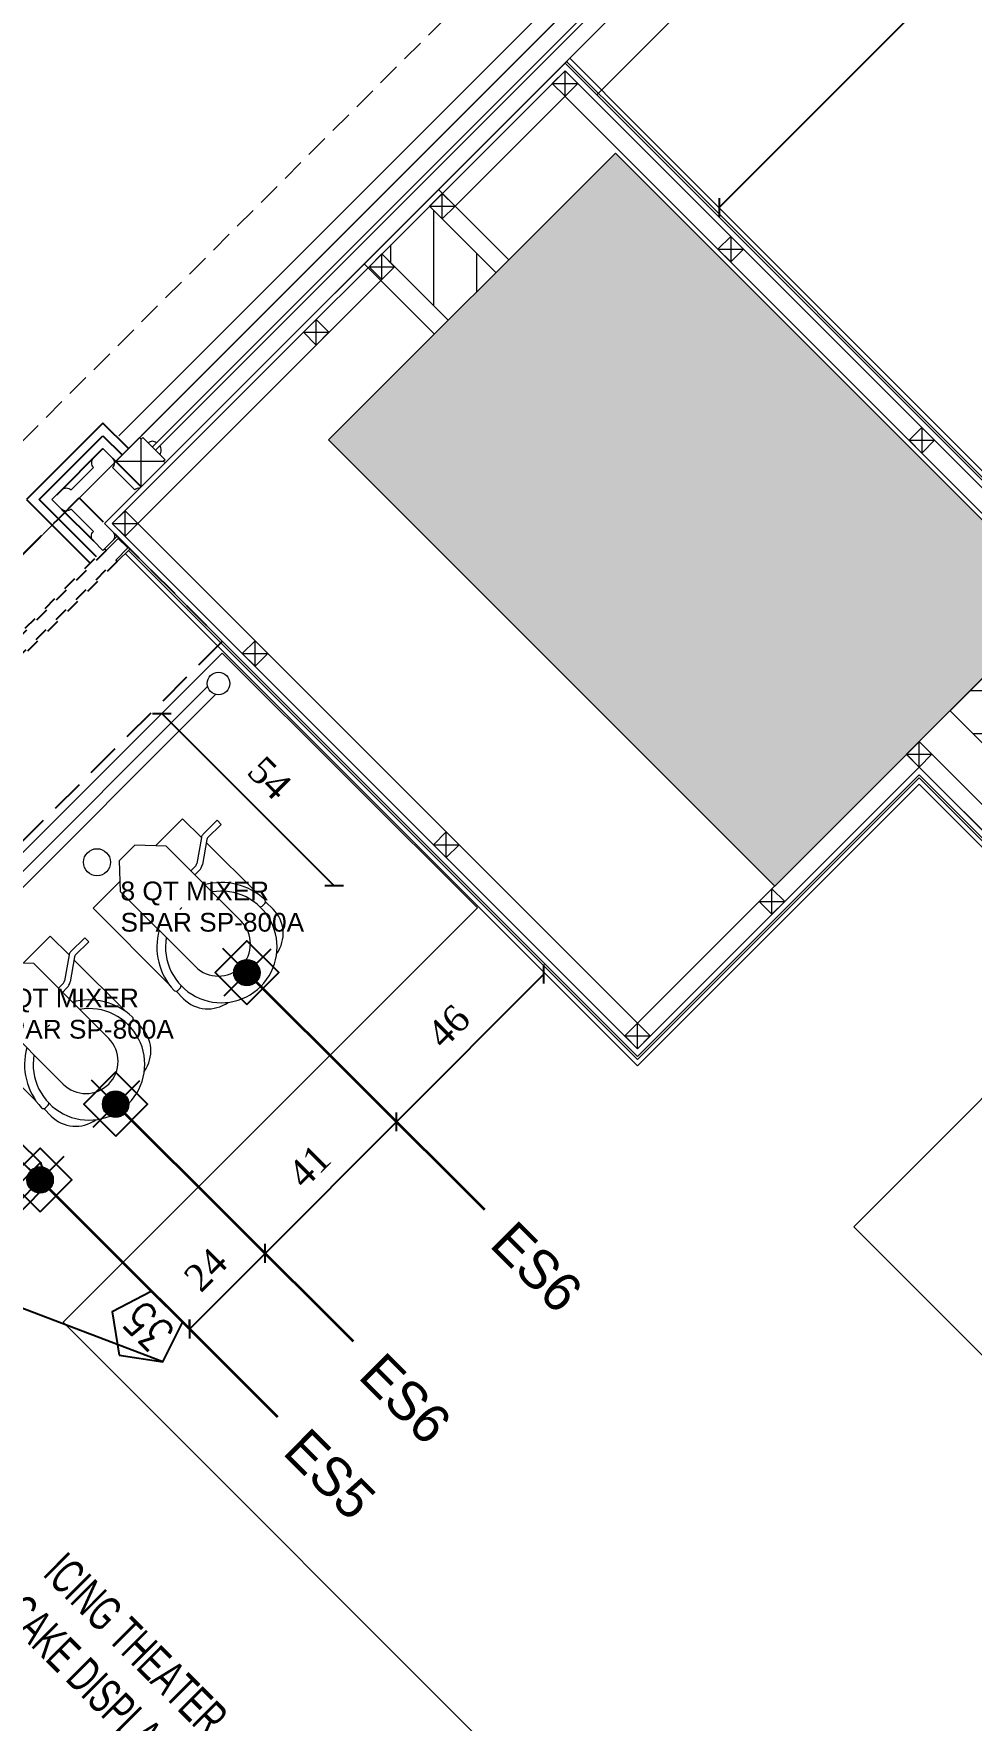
# Model space of a CAD drawing. Header units: millimetres. Extents: x 9129 to 19685, y -6152 to 3305.
# Drawn here: x 10633.9 to 10842, y 1846 to 2220.2 of the extents above; entities that cross this region are included whole.
import ezdxf
from ezdxf.xclip import XClip

# ---------------------------------------------------------------- set-up
doc = ezdxf.new("R2010")
doc.units = ezdxf.units.MM
doc.header["$LTSCALE"] = 5
doc.header["$XCLIPFRAME"] = 0
for name, pattern in [('CENTER2', [1.125, 0.75, -0.125, 0.125, -0.125]), ('Dash', [0.25, 0.125, -0.125]), ('DASHED', [0.75, 0.5, -0.25])]:
    doc.linetypes.add(name, pattern=pattern)
doc.layers.get('Defpoints').update_dxf_attribs({"lineweight": 9})
for name, color, linetype in [('-DWG_ANA', 7, 'Continuous'), ('I-Eqpm-Move-N', 2, 'Continuous'), ('I-Eqpm-Symb-N', 11, 'Continuous'), ('I-Powr-Wall-N', 2, 'Continuous'), ('I-Wall-Full-N', 5, 'Continuous'), ('I-Wall-wainscotting', 1, 'CENTER2'), ('LP-DIMENSION_INT_100', 51, 'Continuous')]:
    doc.layers.add(name, color=color, linetype=linetype)
for name, color, linetype, lineweight in [('141125_RT1$0$LP-AREA_POLYLINE', 7, 'Continuous', 5), ('141125_RT1$0$LP-CONCRETE', 4, 'Continuous', 15), ('141125_RT1$0$LP-CONCRETE_HATCH', 251, 'Continuous', 9), ('141125_RT1$0$LP-WALL', 3, 'Continuous', 15), ('2DSOUTH-DUVAR', 3, 'Continuous', 0), ('2DTARAMA-DUVAR', 250, 'Continuous', 0), ('AIT - Equipment Number', 3, 'Continuous', 5), ('ELK', 1, 'Continuous', 35), ('LP-AREA_POLYLINE', 7, 'Continuous', 5), ('LP-WALL', 3, 'Continuous', 15), ('no3_ahsap gorunus arka ince', 53, 'Continuous', 5), ('no3_ahsap kesit on', 40, 'Continuous', 20), ('no3_ahşap gorunus on kalın', 34, 'Continuous', 20), ('no3_alçıpan kesit', 210, 'Continuous', 20), ('no3_cam gorunus on', 142, 'Continuous', 18), ('no3_cam kesit arka', 141, 'Continuous', 9), ('no3_demir', 193, 'Continuous', 18), ('no3_duvar kaplama', 8, 'Continuous', 9), ('no3_duvar ytong', 101, 'Continuous', 20), ('no3_kutu profil gorunus', 8, 'Continuous', 18), ('no3_kutuprofil kesit', 74, 'Continuous', 18), ('no3_mermer gorunus on', 31, 'Continuous', 15), ('no3_seramik ön', 123, 'Continuous', 18), ('no3_yazı tefriş', 152, 'Continuous', 15), ('no3_ölçü tefriş', 252, 'Continuous', 0), ('Q-SPCQ', 91, 'Continuous', 9)]:
    doc.layers.add(name, color=color, linetype=linetype, lineweight=lineweight)
doc.styles.add('2.5MM', font='simplex.shx', dxfattribs={"width": 0.75, "height": 2.5})
doc.styles.add('ROMANSTW', font='georgia.ttf')
doc.styles.add('Simplex', font='SIMPLEX.shx', dxfattribs={"width": 0.8, "height": 2.5})
doc.styles.get("Standard").update_dxf_attribs({"font": 'arial.ttf'})
doc.styles.add('TAKSİM', font='GOTHIC.TTF', dxfattribs={"height": 20})
doc.dimstyles.new('M2', dxfattribs={"dimtxt": 6, "dimasz": 3, "dimexe": 1, "dimexo": 4, "dimgap": 3, "dimtad": 1, "dimdec": 0, "dimzin": 12, "dimdsep": 46, "dimtxsty": 'ROMANSTW', "dimblk": 'ARCHTICK', "dimcen": 0.09, "dimse1": 1, "dimse2": 1, "dimclrd": 251, "dimclre": 251, "dimclrt": 1, "dimadec": 0, "dimazin": 0, "dimtfac": 1, "dimtdec": 0, "dimtix": 1, "dimtmove": 0, "dimatfit": 3, "dimldrblk": 'ARCHTICK', "dimfxl": 1, "dimtolj": 1, "dimtzin": 0, "dimarcsym": 0})

# ---------------------------------------------------------------- blocks, each defined once
blk = doc.blocks.new('mgdlkgm')
at = {"layer": '141125_RT1$0$LP-CONCRETE_HATCH'}
blk.add_hatch(color=256, dxfattribs=at).paths.add_polyline_path([(61907.68712532083, -7087.473743971443), (62006.68205846228, -7186.468726368226), (61943.04244815517, -7250.108336674703), (61844.04751501371, -7151.113354277912)])
at = {"layer": '141125_RT1$0$LP-CONCRETE', "elevation": 8.928015e-10}
blk.add_lwpolyline([(61907.68712532083, -7087.473743971443), (62006.68205846228, -7186.468726368226), (61943.04244815517, -7250.108336674703), (61844.04751501371, -7151.113354277912), (61907.68712532083, -7087.473743971457)], dxfattribs=at)
blk = doc.blocks.new('A$C25195F0E')
at = {"layer": 'LP-AREA_POLYLINE', "elevation": 4.343754e-10}
blk.add_lwpolyline([(1241.289538408398, 1481.771808560442), (1740.611853405878, 982.4494935729595), (1740.611853410447, -260.5213327812821, 0.06013173421117496), (1740.611853410447, -260.5213327812821), (1740.611853412033, -260.5213327867173), (1740.611853410447, -260.5213327812821), (1740.611853410447, -260.5213327812821), (1740.611853410447, -260.5213327812821), (1740.611853410447, -260.5213327812821), (1740.611853410447, -260.5213327812821), (1740.611853410447, -260.5213327812821), (1740.611853410447, -260.5213327812821, 0.1425159284874142), (363.910648668787, -881.7700540678402), (-329.1675914946045, -187.7195104144735), (-378.6679432249766, -138.2202141176072)], format="xyb", close=True, dxfattribs=at)
blk = doc.blocks.new('plan3')
at = {"layer": '2DTARAMA-DUVAR', "ltscale": 0.01}
h = blk.add_hatch(dxfattribs=at)
h.set_pattern_fill('ANSI37', color=253, scale=3.000000000000046, angle=45.00000000000001)
h.set_pattern_definition([(90, (18009.32649984558, -2954.735798290965), (-9.524999999999999, 1.77635683940025e-15), []), (179.9999999999999, (18009.32649984558, -2954.735798290965), (-1.77635683940025e-15, -9.524999999999999), [])])
h.paths.add_polyline_path([(26423.61878136591, -6491.822482267848), (26437.76091378837, -6505.964614690703), (26490.7939357115, -6452.931592767492), (26255.68093117781, -6217.818588233918), (26170.82810410617, -6302.6714153055), (26184.9702397299, -6316.813550929226), (26252.14539386155, -6249.638419690224), (26458.97411890244, -6456.467144731323)])
h.paths.add_polyline_path([(26381.36691976278, -6534.423420181582), (26174.53816174474, -6327.594662164003), (26160.22152699478, -6341.562263664069), (26367.05028501281, -6548.39102168174)])
at = {"layer": '2DTARAMA-DUVAR'}
h = blk.add_hatch(dxfattribs=at)
h.set_pattern_fill('ANSI31', color=253, scale=3.000000000000046, angle=45.00000000000001)
h.set_pattern_definition([(90, (18009.32649984558, -2954.735798290965), (-9.524999999999999, 1.77635683940025e-15), [])])
h.paths.add_polyline_path([(26059.45922599262, -6244.335496430687), (26044.73113046955, -6229.60740090762), (26034.12452875174, -6240.214002625424), (26048.85262427483, -6254.942098148507)])
at = {"color": 252, "linetype": 'DASHED', "ltscale": 3, "elevation": -4.343754245184073e-10}
blk.add_lwpolyline([(25998.76484065914, -6326.15868364471), (25515.86362171854, -6809.060000728796), (25484.06626582787, -6777.262644838131), (25962.13452883159, -6299.184188371066), (25966.96224429685, -6294.356374765217), (25995.24614754361, -6322.640278011997)], dxfattribs=at)
at = {"color": 252, "linetype": 'Dash', "ltscale": 5, "elevation": -4.343754245184073e-10}
for points in [[(25495.7148196233, -6783.246812974548), (25495.36126623266, -6782.893259583907), (25972.59800484688, -6305.656520969709), (25972.95155823751, -6306.010074360323)], [(25498.19342682344, -6785.71795324202), (25497.83987343279, -6785.364399851409), (25975.07661204701, -6308.127661237195), (25975.43016543765, -6308.481214627822)]]:
    blk.add_lwpolyline(points, close=True, dxfattribs=at)
at = {"layer": '141125_RT1$0$LP-AREA_POLYLINE', "elevation": -4.343754245184073e-10}
blk.add_lwpolyline([(26367.05026050109, -6548.390997169989), (26160.22152699602, -6341.56226366286), (26252.14540069049, -6249.638389968386), (26458.97413397699, -6456.467123254537)], close=True, dxfattribs=at)
at = {"layer": '141125_RT1$0$LP-WALL'}
blk.add_line((26160.22152699481, -6341.562263664091), (26367.05028501277, -6548.39102168168), dxfattribs=at)
blk.add_line((26160.22152699481, -6341.562263664091), (26367.05028501277, -6548.39102168168), dxfattribs=at)
at = {"layer": '141125_RT1$0$LP-WALL', "elevation": 9.74606950698842e-10}
blk.add_lwpolyline([(26160.22150949612, -6341.562281162738), (26367.05026751407, -6548.391039180422)], dxfattribs=at)
at = {"layer": '2DSOUTH-DUVAR'}
for p, q in [((26044.73113046955, -6229.60740090762), (26059.45922599265, -6244.335496430704)), ((26048.85262427478, -6254.942098148504), (26034.12452875173, -6240.214002625451)), ((26160.22152699481, -6341.562263664115), (26367.05026050109, -6548.390997170003))]:
    blk.add_line(p, q, dxfattribs=at)
at = {"layer": 'I-Wall-Full-N', "color": 1, "ltscale": 10}
blk.add_line((25963.0644808502, -6296.822709076609), (25970.13554866209, -6303.893776888468), dxfattribs=at)
at = {"layer": 'I-Wall-wainscotting', "color": 1, "ltscale": 10}
for p, q in [((25962.00382067843, -6293.640728561275), (25972.25686900563, -6283.387680234058)), ((25974.3781893492, -6285.509000577611), (25980.75534271722, -6291.886153945648))]:
    blk.add_line(p, q, dxfattribs=at)
for points in [[(25977.92818452241, -6283.402141501354), (25972.25686900561, -6277.730825984569), (25955.28630625715, -6294.701388733036), (25969.4358536516, -6308.850936127486)], [(25970.74113912047, -6307.327794471605), (25958.1147333819, -6294.701388733034), (25972.25686900561, -6280.559253109315), (25976.51397096002, -6284.816355063727)], [(25970.82759130355, -6307.414246654695), (25970.69251387616, -6307.279169227306)]]:
    blk.add_lwpolyline(points, dxfattribs=at)
at = {"layer": 'LP-AREA_POLYLINE', "elevation": -4.343754245184073e-10}
for points in [[(26367.05026050109, -6548.390997169989), (26160.22152699602, -6341.56226366286), (26252.14540069049, -6249.638389968386), (26458.97413397699, -6456.467123254537)], [(26367.05026050109, -6548.390997169989), (26160.22152699602, -6341.562263662845), (26252.1454006905, -6249.638389968379), (26458.97413397699, -6456.467123254537)]]:
    blk.add_lwpolyline(points, close=True, dxfattribs=at)
at = {"layer": 'LP-WALL'}
blk.add_line((26160.22152699481, -6341.562263664091), (26367.05028501277, -6548.39102168168), dxfattribs=at)
blk.add_line((26160.22152699481, -6341.562263664091), (26367.05028501277, -6548.39102168168), dxfattribs=at)
at = {"layer": 'no3_ahsap gorunus arka ince', "linetype": 'DASHED', "ltscale": 2, "elevation": -1.410993544226358e-09}
blk.add_lwpolyline([(25142.91818575, -7093.211119435886), (26762.99358545369, -5473.134477376674), (27270.15585008269, -5980.296742005645)], dxfattribs=at)
at = {"layer": 'no3_ahsap kesit on'}
blk.add_line((25986.04648347617, -6286.570688689962), (25980.74940014647, -6291.880211374904), dxfattribs=at)
for points in [[(25980.39711783423, -6280.921323048027), (25975.09381482691, -6286.224626055338), (25980.74940014647, -6291.880211374886), (25980.75059178248, -6281.274796996273)], [(25980.39711783423, -6280.921323048027), (25975.09381482691, -6286.224626055338), (25985.69922920554, -6286.223434419333)], [(25981.10422461543, -6280.921323048007), (25980.75067122482, -6281.274876438611), (25980.39711783423, -6280.921323048027)], [(25986.04648347619, -6285.863581908754), (25981.10422461543, -6280.921323048007)], [(25986.04648347619, -6285.863581908754), (25985.69293008558, -6286.217135299368), (25986.04648347617, -6286.570688689962)]]:
    blk.add_lwpolyline(points, dxfattribs=at)
for points in [[(25980.49685630755, -6292.144640355296, 0.2177555456647447), (25979.32793681749, -6292.580068389485), (25974.37818934919, -6287.630320921186, 0.4142135623730596), (25974.3781893492, -6285.509000577611), (25972.25686900563, -6283.387680234058), (25970.13554866206, -6285.509000577611, 0.4142135623730951), (25970.13554866206, -6287.630320921169), (25967.66067492792, -6290.105194655333)], [(25980.49683620177, -6292.144638900554, 0.2177520266332154), (25979.32793681749, -6292.580068389485), (25974.37818934919, -6287.630320921186, 0.4142135623730595), (25974.3781893492, -6285.509000577611), (25972.25686900564, -6283.387680234053), (25970.13554866206, -6285.509000577609, 0.4142135623730951), (25970.13554866206, -6287.630320921169), (25967.66067492792, -6290.105194655333)], [(25972.25692650295, -6306.015039734717), (25972.25686900562, -6306.015097232023), (25970.13554866206, -6303.893776888461, -0.4142135623730951), (25970.13554866207, -6301.772456544913), (25965.18580119376, -6296.822709076596, -0.4142135623730595), (25963.0644808502, -6296.822709076609), (25960.94316050664, -6294.701388733038), (25963.0644808502, -6292.580068389481, -0.4142135623730951), (25965.18580119376, -6292.580068389483), (25967.66067492792, -6290.105194655333)], [(25972.25691209648, -6306.015054141186), (25972.25686900562, -6306.015097232023), (25970.13554866206, -6303.893776888461, -0.4142135623730951), (25970.13554866206, -6301.772456544915), (25965.18580119377, -6296.822709076612, -0.4142135623730595), (25963.0644808502, -6296.82270907659), (25960.94316050664, -6294.701388733038), (25963.06448085021, -6292.580068389485, -0.4142135623730951), (25965.18580119376, -6292.580068389483), (25967.66067492792, -6290.105194655333)], [(25974.37818934919, -6301.772456544904, -0.4142135623731307), (25974.37818934919, -6303.893776888464), (25972.25686900564, -6306.015097232021), (25970.13554866206, -6303.893776888461, -0.4142135623730951), (25970.13554866207, -6301.772456544913), (25965.18580119377, -6296.82270907661, -0.4142135623730595), (25963.06448085021, -6296.822709076596), (25960.94316050664, -6294.701388733038), (25963.06448085021, -6292.580068389485, -0.4142135623730951), (25965.18580119376, -6292.580068389483), (25967.66067492792, -6290.105194655333)]]:
    blk.add_lwpolyline(points, format="xyb", dxfattribs=at)
for centre, radius, start, end in [((25983.225544959, -6283.04264339158), 1.270000000002255, 44.99999999970986, 134.999999999884), ((25983.93265174018, -6283.749750172758), 1.270000000005893, 314.9999999997679, 45.00000000046422)]:
    blk.add_arc(centre, radius, start, end, dxfattribs=at)
at = {"layer": 'no3_ahşap gorunus on kalın'}
blk.add_line((25986.39381718869, -6286.210915621221, 9.819412172262785e-09), (26187.64383723688, -6084.948447404218), dxfattribs=at)
for points, elevation in [([(25975.80075819228, -6280.567701823378), (26752.07631357047, -5504.360773990118)], -4.343754245184073e-10), ([(26051.60110385641, -6209.704897669997), (26111.13160308081, -6150.149517867141)], 4.343754245184073e-10), ([(25980.75067122484, -6280.567769657406), (26040.28117044925, -6221.012389854559)], 4.343754245184073e-10)]:
    blk.add_lwpolyline(points, dxfattribs=dict(at, elevation=elevation))
at = {"layer": 'no3_alçıpan kesit'}
for p, q in [((26074.78316131425, -6199.555370062915), (25974.32065101886, -6300.017880358304)), ((26074.78316089324, -6197.858314209152), (26090.3593707669, -6213.434508624201)), ((26089.51084242941, -6214.283036561566), (26074.78316131425, -6199.555370062915)), ((26170.82809038507, -6295.600322865988), (26089.51084242941, -6214.283036561566)), ((26090.3593707669, -6213.434508624201), (26170.8280907862, -6293.903266592115)), ((25974.32065101886, -6300.017880358304), (26090.87331173162, -6416.568171769777)), ((26090.87331173162, -6416.568171769777), (26153.37365444158, -6354.066579220986)), ((26153.37365444158, -6354.066579220986), (26354.54573899457, -6555.238663776065))]:
    blk.add_line(p, q, dxfattribs=at)
blk.add_lwpolyline([(26074.78316229019, -6197.858312812134), (25972.62358611937, -6300.017888982946), (26090.87332884026, -6418.265227903994), (26153.37366292566, -6355.763643979937), (26352.8486827197, -6555.238663776043), (26288.98564692088, -6619.101699574199), (26391.79904673582, -6721.915099391865), (26505.7846598592, -6607.929486271547), (26767.74952682358, -6869.894353235941)], dxfattribs=at)
at = {"layer": 'no3_cam kesit arka'}
for p, q in [((26184.46312912447, -6081.767739291807, 4.568791123205074e-09), (25983.21310560327, -6283.030204035844)), ((26185.17023775915, -6082.474847926489, 4.568791123205074e-09), (25983.9202374481, -6283.737335880665))]:
    blk.add_line(p, q, dxfattribs=at)
at = {"layer": 'no3_duvar kaplama'}
blk.add_lwpolyline([(26081.85423010205, -6204.929380624009), (26606.95173208642, -5679.831878640947)], dxfattribs=at)
at = {"layer": 'no3_kutu profil gorunus'}
blk.add_lwpolyline([(26483.93499993317, -6436.173162052623), (26259.92357312986, -6212.161735249272), (26170.828089048, -6301.257177112286), (26086.68241463771, -6217.111463019355), (26074.7699649618, -6205.199028803008)], dxfattribs=at)
at = {"layer": 'no3_kutuprofil kesit'}
for points in [[(26071.95473219698, -6202.383795195128), (26074.78315932172, -6205.212222319875), (26077.61158644646, -6202.383795195134), (26074.78315932173, -6199.555368070391), (26071.95473219698, -6202.383795195128), (26077.61158644646, -6202.383795195134), (26074.78315932172, -6205.212222319875), (26074.78315932173, -6199.555368070391)], [(26111.54238313624, -6236.314649509306), (26108.71395601148, -6239.143076634049), (26111.54238313624, -6241.971503758798), (26114.37081026099, -6239.143076634042), (26111.54238313624, -6236.314649509306), (26111.54238313624, -6241.971503758798), (26108.71395601148, -6239.143076634049), (26114.37081026099, -6239.143076634042)], [(26016.74705789006, -6257.591473487113), (26019.5754850148, -6260.419900611854), (26022.40391213953, -6257.591473487109), (26019.5754850148, -6254.763046362374), (26016.74705789006, -6257.591473487113), (26022.40391213953, -6257.591473487109), (26019.5754850148, -6260.419900611854), (26019.5754850148, -6254.763046362374)], [(26153.9687900074, -6278.741056380512), (26151.14036288267, -6281.569483505275), (26153.96879000741, -6284.397910630005), (26156.79721713215, -6281.569483505264), (26153.9687900074, -6278.741056380512), (26153.96879000741, -6284.397910630005), (26151.14036288267, -6281.569483505275), (26156.79721713215, -6281.569483505264)], [(25974.32065101886, -6300.017880358304), (25977.14907814362, -6302.846307483052), (25979.97750526836, -6300.017880358302), (25977.14907814362, -6297.189453233559), (25974.32065101886, -6300.017880358304), (25979.97750526836, -6300.017880358302), (25977.14907814362, -6302.846307483052), (25977.14907814362, -6297.189453233559)], [(26003.17713242632, -6328.871985643538), (26006.00555955108, -6331.700412768279), (26008.83398667584, -6328.871985643551), (26006.00555955108, -6326.043558518801), (26003.17713242632, -6328.871985643538), (26008.83398667584, -6328.871985643551), (26006.00555955108, -6331.700412768279), (26006.00555955108, -6326.043558518801)], [(26150.55340311612, -6351.230391247402), (26153.38183024088, -6354.058818372143), (26156.21025736562, -6351.230391247378), (26153.38183024087, -6348.401964122655), (26150.55340311612, -6351.230391247402), (26156.21025736562, -6351.230391247378), (26153.38183024088, -6354.058818372143), (26153.38183024087, -6348.401964122655)], [(26045.60353929752, -6371.298392514729), (26048.43196642227, -6374.126819639476), (26051.26039354703, -6371.298392514738), (26048.43196642227, -6368.469965389995), (26045.60353929752, -6371.298392514729), (26051.26039354703, -6371.298392514738), (26048.43196642227, -6374.126819639476), (26048.43196642227, -6368.469965389995)], [(26117.87347431061, -6383.895793795307), (26120.70190143535, -6386.724220920052), (26123.5303285601, -6383.895793795315), (26120.70190143536, -6381.067366670562), (26117.87347431061, -6383.895793795307), (26123.5303285601, -6383.895793795315), (26120.70190143535, -6386.724220920052), (26120.70190143536, -6381.067366670562)], [(26088.02994616873, -6413.724799385926), (26090.85837329347, -6416.553226510667), (26093.68680041822, -6413.724799385936), (26090.85837329347, -6410.896372261181), (26088.02994616873, -6413.724799385926), (26093.68680041822, -6413.724799385936), (26090.85837329347, -6416.553226510667), (26090.85837329347, -6410.896372261181)]]:
    blk.add_lwpolyline(points, dxfattribs=at)
at = {"layer": 'no3_kutuprofil kesit', "elevation": -4.343754245184073e-10}
for points in [[(26044.73113046955, -6229.60740090762), (26047.5595575943, -6232.435828032365), (26050.38798471905, -6229.607400907627), (26047.5595575943, -6226.778973782873), (26044.73113046955, -6229.60740090762), (26050.38798471905, -6229.607400907627), (26047.5595575943, -6232.435828032365), (26047.5595575943, -6226.778973782873)], [(26031.29610162697, -6243.042429750196), (26034.12452875171, -6245.870856874935), (26036.95295587647, -6243.042429750201), (26034.12452875173, -6240.214002625451), (26031.29610162697, -6243.042429750196), (26036.95295587647, -6243.042429750201), (26034.12452875171, -6245.870856874935), (26034.12452875173, -6240.214002625451)]]:
    blk.add_lwpolyline(points, dxfattribs=at)
blk.add_lwpolyline([(25975.43016543762, -6308.481214627835), (25978.25862479855, -6305.652755266889), (25975.4301976738, -6302.824328142169), (25972.59800484657, -6305.656520969389), (25972.95155823782, -6306.010074360644), (25975.64232970883, -6303.319302889644), (25977.76365005167, -6305.4406232325), (25975.076612047, -6308.12766123718)], close=True, dxfattribs=at)
at = {"layer": 'no3_seramik ön'}
blk.add_line((26074.78316089324, -6197.858314209152), (26075.84382053868, -6196.797653511043), dxfattribs=at)
for points in [[(26486.76342705793, -6430.940571871841), (26259.92357408483, -6204.100718898686), (26170.82809095334, -6293.196159811332), (26090.71292424086, -6213.080955316973), (26075.13671410836, -6197.504760643116)], [(26486.76342705797, -6429.526358309478), (26259.92357425235, -6202.686505503838), (26170.8280912876, -6291.781946249741), (26091.42003118877, -6212.373848702535), (26075.84382053868, -6196.797653511043)], [(26766.68886665181, -6870.955013407707), (26505.78465985918, -6610.05080661508), (26391.79904673581, -6724.036419735428), (26286.86432657736, -6619.101699574185), (26350.72736237614, -6555.238663776043), (26153.37367353077, -6357.884974928616), (26090.87335022607, -6420.386548071765), (25977.19792851663, -6306.713451548829)], [(26767.39597343301, -6870.247906626522), (26505.78465985919, -6608.636593052715), (26391.79904673583, -6722.622206173044), (26288.27854013971, -6619.101699574196), (26352.14157593852, -6555.238663776041), (26153.37366646071, -6356.470754296162), (26090.87333596887, -6418.972334626604), (25977.90503529786, -6306.006344767593)]]:
    blk.add_lwpolyline(points, dxfattribs=at)
at = {"layer": 'no3_ölçü tefriş'}
for p, q in [((26074.78315932172, -6205.212222319875), (26050.37812264341, -6229.607400907607)), ((26034.12452875171, -6245.870856874935), (25979.97750526836, -6300.017880358302)), ((25979.97750526836, -6300.017880358302), (26090.85718523234, -6410.897560322288)), ((26090.85718523234, -6410.897560322288), (26121.31611445195, -6380.43864625766))]:
    blk.add_line(p, q, dxfattribs=at)
for points in [[(26046.70409356586, -6225.933371830075), (26062.2304274397, -6241.459705703901)], [(26156.21025736562, -6351.230391247378), (26357.38087959539, -6552.401013477414)]]:
    blk.add_lwpolyline(points, dxfattribs=at)
at = {"layer": 'no3_ölçü tefriş', "elevation": 8.928014993969668e-10}
blk.add_lwpolyline([(26045.79524410989, -6257.998631010567), (26030.2163104368, -6242.419697337444)], dxfattribs=at)
at = {"layer": 'LP-DIMENSION_INT_100', "color": 0}
ref = blk.add_blockref('mgdlkgm', (-35821.7118187324, 869.6551754389948), dxfattribs=at)
XClip(ref).set_block_clipping_path([(60824.49777430005, -8839.78258364362), (63440.484637752874, -6283.545922487381)])
at = {"layer": 'no3_ahşap gorunus on kalın'}
ref = blk.add_blockref('A$C25195F0E', (25527.36093330185, -6974.422857364958), dxfattribs=at)
XClip(ref).set_block_clipping_path([(-524.5749777341698, -995.7045508396586), (2091.411885718655, 1560.5321103165807)])
blk = doc.blocks.new('QF_Globe_SP8$2016 - SP08-2938521-ELECTRICAL CONNECTION PLAN')
at = {"layer": 'Q-SPCQ'}
for p, q in [((-2.812500000000003, -1.999999999999876), (-0.9375000000000175, 2.331468351712828e-15)), ((0.9422527264478162, 2.554452316176334e-15), (-0.937500000000017, 2.554452316176334e-15)), ((2.815945576914443, -1.998605707164287), (0.9422527264478165, 1.998401444325281e-15)), ((-5.53124999999998, -1.31250000000003), (-2.167968750000123, -1.312500000000041)), ((-5.53124999999998, -1.31250000000003), (-5.531249999999995, -10.60230823925275)), ((5.531250000000021, -1.312500000000029), (2.172721476447906, -1.312500000000018)), ((5.531250000000017, -3.634026982274111), (5.531250000000021, -1.312500000000029)), ((-2.812500000000019, -11.24999999999988), (-2.812500000000004, -1.999999999999877)), ((2.815945576914443, -1.998605707164287), (2.815945576914428, -11.24999999999994)), ((5.528597299573159, -3.635871678559908), (3.644652936932042, -4.955023722848902)), ((5.750816105880665, -4.090659689632155), (3.931441155107566, -5.364599744993399)), ((5.531250000000006, -10.60230823925281), (5.531250000000017, -4.244401532105137)), ((7.562500000000006, -3.545447700704409), (5.815385517748683, -3.545447700704404)), ((7.562500000000004, -4.045447700704409), (5.894210214968428, -4.045447700704404)), ((7.562500000000006, -3.545447700704409), (7.562500000000004, -4.045447700704409)), ((2.815945576914439, -5.045447700704405), (3.357864718756521, -5.045447700704406)), ((2.815945576914438, -5.545447700704405), (3.357864718756523, -5.545447700704407)), ((-5.531249999999996, -11.5653529739338), (-5.531249999999998, -12.5)), ((-5.369182898728632, -11.62499999999986), (-5.056323392545221, -11.62499999999986)), ((5.369182898728631, -11.62499999999991), (5.056323392545219, -11.62499999999991)), ((5.531250000000004, -12.50000000000002), (5.531250000000004, -11.56535297393385))]:
    blk.add_line(p, q, dxfattribs=at)
for centre, radius, start, end in [((5.815385517748681, -4.045447700704404), 0.4999999999999987, 89.9999999999998, 125), ((5.894210214968427, -4.295447700704404), 0.2499999999999996, 89.9999999999997, 124.9999999999999), ((3.357864718756519, -4.545447700704406), 0.4999999999999997, 269.9999999999998, 304.9999999999997), ((3.357864718756519, -4.545447700704406), 0.9999999999999984, 269.9999999999999, 304.9999999999997), ((0, -11.62499999999987), 5.625000000000004, 120.0000000000001, 177.3341182351511), ((0, -11.62499999999983), 4.874999999999807, 89.99999999999994, 92.85961657240927), ((0, -11.62499999999987), 5.624999999999998, 2.665881764848377, 59.95946593481552), ((0, -11.62499999999983), 4.874999999999814, 125.2344179845829, 269.9999999999996), ((0, -11.62499999999983), 4.874999999999811, 270.0000000000002, 54.71598816001227), ((-5.369182898728631, -11.37499999999986), 0.2499999999999991, 177.3341182351511, 269.9999999999994), ((-5.056323392545219, -11.37499999999986), 0.25, 269.9999999999992, 316.7044204845097), ((0, -11.24999999999989), 2.812500000000021, 179.9999999999999, 359.9999999999985), ((5.056323392545221, -11.37499999999991), 0.2499999999999995, 223.2955795154896, 269.9999999999992), ((5.369182898728632, -11.37499999999991), 0.2499999999999996, 269.9999999999993, 2.665881764848242), ((-2.531249999999995, -12.5), 3, 179.9999999999999, 260.8723908510049), ((2.531250000000004, -12.50000000000002), 2.999999999999997, 279.1276091489937, 359.9999999999996)]:
    blk.add_arc(centre, radius, start, end, dxfattribs=at)
blk = doc.blocks.new('power-220v-single')
at = {"layer": 'I-Powr-Wall-N'}
for p, q in [((-19.04999999999745, 32.99556788418704), (-19.04999999999927, -99.61870878467016)), ((0, 38.09999999999854), (-1.819e-12, -99.61870878467016)), ((19.05000000000291, 32.99556788418704), (19.04999999999927, -99.61870878467016))]:
    blk.add_line(p, q, dxfattribs=at)
blk.add_circle((0, 0), 38.1, dxfattribs=at)
blk = doc.blocks.new('#35 - INDUCTION BURNER SINGLE - PLAN VIEW')
at = {"layer": 'I-Eqpm-Move-N', "color": 1}
for p, q in [((-14356.54132628473, -504.0471033235372), (-14356.54132628473, -906.79244862101)), ((-14356.54132628473, -504.0471033235372), (-14005.54132628473, -504.0471033235372)), ((-14005.54132628473, -504.0471033235372), (-14005.54132628473, -906.7924486210104)), ((-14356.54132628473, -906.7924486210104), (-14005.54132628473, -906.7924486210104)), ((-14356.54132628473, -906.7924486210104), (-14331.8433696437, -952.0471033235373)), ((-14005.54132628473, -906.7924486210104), (-14030.23928292576, -952.0471033235373)), ((-14331.8433696437, -952.0471033235373), (-14030.23928292576, -952.0471033235373))]:
    blk.add_line(p, q, dxfattribs=at)
at = {"layer": 'I-Eqpm-Move-N', "color": 254}
for p, q in [((-14240.58956790709, -940.6637529694062), (-14240.58956790709, -920.5474601548856)), ((-14240.58956790709, -920.5474601548856), (-14235.58956790709, -920.5474601548856)), ((-14235.58956790709, -940.6637529694062), (-14235.58956790709, -920.5474601548856)), ((-14240.58956790709, -940.6637529694062), (-14235.58956790709, -940.6637529694062))]:
    blk.add_line(p, q, dxfattribs=at)
blk.add_lwpolyline([(-14192.15732058644, -925.1399425791687), (-14143.20659941505, -925.1399425791687), (-14143.20659941505, -939.4071042646327), (-14192.15732058644, -939.4071042646327)], close=True, dxfattribs=at)
at = {"layer": 'I-Eqpm-Move-N', "color": 1}
blk.add_circle((-14177.65181489539, -710.7238355610747), 142.8026702103088, dxfattribs=at)
at = {"layer": 'I-Eqpm-Move-N', "color": 254}
blk.add_circle((-14238.08956790709, -930.605606562146), 14.15838107632589, dxfattribs=at)
at = {"xscale": 1.361548556430449, "yscale": 1.361548556430449, "zscale": 1.361548556430449}
blk.add_blockref('power-220v-single', (-14178.8365694003, -560.1799833298746), dxfattribs=at)
blk = doc.blocks.new('*U75')
at = {"layer": 'I-Eqpm-Symb-N'}
blk.add_lwpolyline([(449.6996825268732, -301.9471919059562), (246.7709618853319, 156.416942976691)], dxfattribs=at)
blk.add_lwpolyline([(392.4047808394089, -223.0875250880485), (449.6996825268732, -301.9471919059562), (542.4047808394099, -271.8254795231659), (542.4047808394079, -174.349570653143), (449.6996825269135, -144.2278582703349)], close=True, dxfattribs=at)
at = {"layer": 'I-Eqpm-Move-N'}
blk.add_blockref('#35 - INDUCTION BURNER SINGLE - PLAN VIEW', (14578.61433152904, 1108.464046300192), dxfattribs=at)
at = {"layer": 'I-Eqpm-Symb-N', "insert": (444.1256324935739, -224.4439637832968), "char_height": 75, "width": 0.6752316079606725, "attachment_point": 2, "rotation": 90.0000000000093, "style": 'Simplex'}
blk.add_mtext('35', dxfattribs=at)
blk = doc.blocks.new('icing theater')
at = {"layer": 'no3_cam gorunus on', "ltscale": 10}
for p, q in [((17904.95742560648, -9495.215662981325, -0.06957480539974988), (17904.86636003015, -9388.643125590243, -0.06957480539974988)), ((17907.45400900473, -9495.253380794755, -0.06957480539974988), (17907.35528470505, -9388.591160275108, -0.06957480539974988)), ((17905.04849425797, -9606.173502995236, -0.06957480539974988), (17904.9611042248, -9499.58687642443, -0.06957480539974988)), ((17907.55289991759, -9606.201229599734, -0.06957480539974988), (17907.45786823273, -9499.544808298015, -0.06957480539974988)), ((17709.21947060916, -9607.291547584417, -0.06957480539974988), (17805.32295562354, -9607.223103702447, -0.06957480539974988)), ((17809.69373159233, -9607.219425452568, -0.06957480539974988), (17904.08356176485, -9607.15099306182, -0.06957480539974988)), ((17709.19174400485, -9609.795953244226, -0.06957480539974988), (17805.36471513949, -9609.72011112695, -0.06957480539974988)), ((17809.65632278094, -9609.716251736623, -0.06957480539974988), (17904.13491480792, -9609.640404564834, -0.06957480539974988))]:
    blk.add_line(p, q, dxfattribs=at)
at = {"layer": 'no3_demir', "ltscale": 10}
for centre in [(17906.06650027103, -9386.449512206615, -0.06957480539974988), (17906.17299800427, -9497.400248279202, -0.06957480539974988), (17707.04198735846, -9608.519796693232, -0.06957480539974988), (17807.50936536307, -9608.435391469404, -0.06957480539974988), (17906.27674336698, -9608.350986245543, -0.06957480539974988)]:
    blk.add_circle(centre, 2.500005835731804, dxfattribs=at)
at = {"layer": 'no3_mermer gorunus on', "elevation": -0.06957480539974988}
blk.add_lwpolyline([(17911.65459432829, -9382.08425817642), (17831.65459432829, -9382.158857419827), (17831.57777843045, -9532.706194855175), (17701.59934601466, -9532.706194855175), (17701.67415078762, -9612.706194855175), (17911.65273407653, -9612.706194855175)], close=True, dxfattribs=at)
at = {"layer": 'no3_mermer gorunus on'}
blk.add_circle((17754.14933217712, -9599.561628135936, -0.06957480539974988), 2.999998945799669, dxfattribs=at)
at = {"layer": 'I-Eqpm-Move-N', "color": 6, "xscale": 0.1000002334292723, "yscale": 0.1000002334292723, "zscale": 0.1000002334292723, "rotation": 180.3253334171512}
blk.add_blockref('*U75', (17867.34307641107, -9540.824806701807, -0.06957480629255137), dxfattribs=at)
at = {"layer": 'Q-SPCQ', "linetype": 'Dash', "xscale": 2.539999999999987, "yscale": 2.539999999999987, "zscale": 2.539999999999987, "rotation": 179.9999999999989}
for p in [(17747.92934606558, -9596.29141887651, -0.06957480629255137), (17787.11197166354, -9598.633010047699, -0.06957480629255137)]:
    blk.add_blockref('QF_Globe_SP8$2016 - SP08-2938521-ELECTRICAL CONNECTION PLAN', p, dxfattribs=at)
at = {"layer": 'AIT - Equipment Number', "linetype": 'ByBlock', "ltscale": 1000, "insert": (17866.88862162998, -9496.453447875305), "char_height": 7.759412391014179, "attachment_point": 1, "rotation": 90.05357485496961, "style": '2.5MM'}
blk.add_mtext_dynamic_manual_height_columns('{\\fArial Narrow|b0|i0|c0|p34;ICING THEATER  & \\PCAKE DISPLAY}', width=988.5135725634173, gutter_width=12.5, heights=[0], dxfattribs=at)
at = {"layer": 'no3_yazı tefriş', "attachment_point": 1}
for s, insert, char_height, width, rotation in [('8 QT MIXER\\PSPAR SP-800A', (17753.48285325121, -9592.822802062972, -0.06957480629255137), 4.163727908751209, 46.53311243057949, 135.0000000000016), ('8 QT MIXER\\PSPAR SP-800A', (17790.70759031603, -9596.47289241256, -0.06957480718535287), 4.163727908751209, 68.65443277413841, 135.0000000000016), ('induction\\Pburner', (17845.67958270893, -9583.649600050026, -0.06957480629255137), 6.889064357801523, 105.5845986479304, 180)]:
    blk.add_mtext(s, dxfattribs=dict(at, insert=insert, char_height=char_height, width=width, rotation=rotation))
blk = doc.blocks.new('PLAN TEZGAHLAR')
at = {"rotation": 270}
blk.add_blockref('icing theater', (27426.39506374367, 8633.571246024261, 0.06957480539974988), dxfattribs=at)
blk = doc.blocks.new('A$C611F6802')
at = {"layer": '-DWG_ANA'}
h = blk.add_hatch(dxfattribs=at)
h.set_pattern_fill('ANSI31', color=1, style=0)
h.set_pattern_definition([(45, (-55670.14020227872, -22065.11067284289), (-0.08838834764831843, 0.08838834764831845), [])])
h.paths.add_polyline_path([(4.423971784401617, 7.700424825947266, 1), (10.13888412773802, 7.700424825947266, 1)])
at = {"layer": '-DWG_ANA', "color": 1}
for p, q in [((7.28142795606982, 7.700424825947266), (7.28142795606982, 15.25836134111159)), ((7.28142795606982, 15.25836134111159), (7.28142795606982, 0)), ((7.28142795606982, 7.629180670555797), (0, 7.629180670555797)), ((7.28142795606982, 7.629180670555797), (14.67722620816494, 7.629180670555797)), ((14.67722620816494, 7.629180670555797), (7.28142795606982, 7.629180670555797))]:
    blk.add_line(p, q, dxfattribs=at)
blk.add_lwpolyline([(2.28142795606982, 2.700424825947266), (12.28142795606982, 2.700424825947266), (12.28142795606982, 12.70042482594727), (2.28142795606982, 12.70042482594727)], close=True, dxfattribs=at)
blk.add_circle((7.28142795606982, 7.700424825947266), 2.857456171668203, dxfattribs=at)
blk = doc.blocks.new('_ArchTick')
at = {"color": 0, "linetype": 'ByBlock', "const_width": 0.15}
blk.add_lwpolyline([(-0.5, -0.5), (0.5, 0.5)], dxfattribs=at)
blk = doc.blocks.new('*D259')
at = {"color": 251, "lineweight": -2, "ltscale": 5, "transparency": 16777216}
blk.add_line((10747.110571237, 2011.562331692961), (10714.39413152587, 1978.784651188123), dxfattribs=at)
at = {"layer": 'Defpoints', "color": 0, "ltscale": 5, "transparency": 16777216}
for p in [(10732.38928140385, 2026.256116728337), (10699.67284169273, 1993.47843622349), (10714.39413152587, 1978.784651188123)]:
    blk.add_point(p, dxfattribs=at)
at = {"color": 251, "lineweight": -2, "ltscale": 5, "transparency": 16777216, "xscale": 3, "yscale": 3, "zscale": 3}
for p, rotation in [((10747.110571237, 2011.562331692961), 45.0535748549563), ((10714.39413152587, 1978.784651188123), 225.0535748549563)]:
    blk.add_blockref('_ArchTick', p, dxfattribs=dict(at, rotation=rotation))
at = {"color": 1, "ltscale": 5, "true_color": 0xff0000, "transparency": 16777216, "insert": (10725.94651553578, 1999.970348212719), "char_height": 6, "attachment_point": 5, "rotation": 45.05357485495629, "style": 'ROMANSTW'}
blk.add_mtext('\\A1;46', dxfattribs=at)
blk = doc.blocks.new('*D260')
at = {"color": 251, "lineweight": -2, "ltscale": 5, "transparency": 16777216}
blk.add_line((10714.39413152587, 1978.784651188125), (10685.25903833076, 1949.595021000362), dxfattribs=at)
at = {"layer": 'Defpoints', "color": 0, "ltscale": 5, "transparency": 16777216}
for p in [(10699.67284169273, 1993.47843622349), (10670.47980547496, 1964.34664079945), (10685.25903833076, 1949.595021000362)]:
    blk.add_point(p, dxfattribs=at)
at = {"color": 251, "lineweight": -2, "ltscale": 5, "transparency": 16777216, "xscale": 3, "yscale": 3, "zscale": 3}
for p, rotation in [((10714.39413152587, 1978.784651188125), 45.0535748549563), ((10685.25903833076, 1949.595021000362), 225.0535748549563)]:
    blk.add_blockref('_ArchTick', p, dxfattribs=dict(at, rotation=rotation))
at = {"color": 1, "ltscale": 5, "true_color": 0xff0000, "transparency": 16777216, "insert": (10695.04140665154, 1968.966073893499), "char_height": 6, "attachment_point": 5, "rotation": 45.05357485495629, "style": 'ROMANSTW'}
blk.add_mtext('\\A1;41', dxfattribs=at)
blk = doc.blocks.new('*D261')
at = {"color": 251, "lineweight": -2, "ltscale": 5, "transparency": 16777216}
blk.add_line((10685.25903833078, 1949.595021000341), (10668.49635257251, 1932.800957739213), dxfattribs=at)
at = {"layer": 'Defpoints', "color": 0, "ltscale": 5, "transparency": 16777216}
for p in [(10670.47980547496, 1964.34664079945), (10653.7171197167, 1947.552577538318), (10668.49635257251, 1932.800957739213)]:
    blk.add_point(p, dxfattribs=at)
at = {"color": 251, "lineweight": -2, "ltscale": 5, "transparency": 16777216, "xscale": 3, "yscale": 3, "zscale": 3}
for p, rotation in [((10685.25903833078, 1949.595021000341), 45.0535748549563), ((10668.49635257251, 1932.800957739213), 225.0535748549563)]:
    blk.add_blockref('_ArchTick', p, dxfattribs=dict(at, rotation=rotation))
at = {"color": 1, "ltscale": 5, "true_color": 0xff0000, "transparency": 16777216, "insert": (10672.09251717487, 1945.974227169032), "char_height": 6, "attachment_point": 5, "rotation": 45.05357485495629, "style": 'ROMANSTW'}
blk.add_mtext('\\A1;24', dxfattribs=at)
blk = doc.blocks.new('*D262')
at = {"color": 251, "lineweight": -2, "ltscale": 5, "transparency": 16777216}
blk.add_line((10700.59804655221, 2031.168602521054), (10662.33243737955, 2069.362717425611), dxfattribs=at)
at = {"layer": 'Defpoints', "color": 0, "ltscale": 5, "transparency": 16777216}
for p in [(10662.33243737955, 2069.362717425611), (10648.25037668979, 2055.25429700412), (10686.51598586245, 2017.06018209957)]:
    blk.add_point(p, dxfattribs=at)
at = {"color": 251, "lineweight": -2, "ltscale": 5, "transparency": 16777216, "xscale": 3, "yscale": 3, "zscale": 3}
for p, rotation in [((10662.33243737955, 2069.362717425611), 135.0535748549563), ((10700.59804655221, 2031.168602521054), 315.0535748549564)]:
    blk.add_blockref('_ArchTick', p, dxfattribs=dict(at, rotation=rotation))
at = {"color": 1, "ltscale": 5, "true_color": 0xff0000, "transparency": 16777216, "insert": (10686.24147976514, 2055.050838250108), "char_height": 6, "attachment_point": 5, "rotation": 315.0535748549563, "style": 'ROMANSTW'}
blk.add_mtext('\\A1;54', dxfattribs=at)
blk = doc.blocks.new('*D263')
at = {"color": 251, "lineweight": -2, "ltscale": 5, "transparency": 16777216}
blk.add_line((10504.77784139509, 1911.739620907997), (10695.08895982181, 1721.78407382632), dxfattribs=at)
at = {"layer": 'Defpoints', "color": 0, "ltscale": 5, "transparency": 16777216}
for p in [(10527.29056379917, 1934.294484113491), (10737.01186232487, 1763.785450388496), (10695.08895982181, 1721.78407382632)]:
    blk.add_point(p, dxfattribs=at)
at = {"color": 251, "lineweight": -2, "ltscale": 5, "transparency": 16777216, "xscale": 3, "yscale": 3, "zscale": 3}
for p, rotation in [((10504.77784139509, 1911.739620907997), 135.0535748549563), ((10695.08895982181, 1721.78407382632), 315.0535748549564)]:
    blk.add_blockref('_ArchTick', p, dxfattribs=dict(at, rotation=rotation))
at = {"color": 1, "ltscale": 5, "true_color": 0xff0000, "transparency": 16777216, "insert": (10604.73762129953, 1821.575060915983), "char_height": 6, "attachment_point": 5, "rotation": 315.0535748549563, "style": 'ROMANSTW'}
blk.add_mtext('\\A1;269', dxfattribs=at)
blk = doc.blocks.new('*D296')
at = {"color": 251, "lineweight": -2, "ltscale": 5, "transparency": 16777216}
blk.add_line((10786.05965938033, 2181.631941803836), (10931.69670588835, 2327.541601359025), dxfattribs=at)
at = {"layer": 'Defpoints', "color": 0, "ltscale": 5, "transparency": 16777216}
for p in [(10921.55483779932, 2337.66452069873, -1.953236200003127e-09), (10931.69670588835, 2327.541601359025), (10752.87802094274, 2214.751584705336)]:
    blk.add_point(p, dxfattribs=at)
at = {"color": 251, "lineweight": -2, "ltscale": 5, "transparency": 16777216, "xscale": 3, "yscale": 3, "zscale": 3}
for p, rotation in [((10931.69670588835, 2327.541601359025), 45.0535748549563), ((10786.05965938033, 2181.631941803836), 225.0535748549563)]:
    blk.add_blockref('_ArchTick', p, dxfattribs=dict(at, rotation=rotation))
at = {"color": 1, "ltscale": 5, "true_color": 0xff0000, "transparency": 16777216, "insert": (10854.56370181988, 2258.893191354795), "char_height": 6, "attachment_point": 5, "rotation": 45.05357485495629, "style": 'ROMANSTW'}
blk.add_mtext('\\A1;206', dxfattribs=at)

msp = doc.modelspace()

# ---------------------------------------------------------------- linework, layer by layer
at = {"layer": 'ELK', "color": 1}
for p, q in [((10733.9983518929, 1959.217058733667), (10681.24083473779, 2011.876005392763)), ((10704.86325869779, 1930.027428545897), (10652.10574154269, 1982.686375204993)), ((10688.10057293953, 1913.233365284766), (10635.34305578442, 1965.892311943861))]:
    msp.add_line(p, q, dxfattribs=at)
at = {"layer": 'no3_alçıpan kesit', "lineweight": 9}
msp.add_lwpolyline([(10827.57963334252, 2060.310880496429), (11034.40839136055, 1853.482122478396)], dxfattribs=at)
at = {"layer": 'no3_duvar ytong'}
msp.add_line((10714.90124912922, 2188.099184522245), (11284.82912853538, 2758.027063928404), dxfattribs=at)
at = {"layer": 'no3_mermer gorunus on', "lineweight": 9}
msp.add_lwpolyline([(10872.44465812238, 2012.02010395929), (10815.87611562745, 1955.451561464365), (10971.38933271558, 1799.938344376291)], dxfattribs=at)

# ---------------------------------------------------------------- block references
at = {"layer": '-DWG_ANA', "color": 0, "rotation": 45.05357485496838}
for p in [(10681.54701591984, 2001.282517361747), (10652.41192272474, 1972.092887173977), (10635.64923696647, 1955.298823912845)]:
    msp.add_blockref('A$C611F6802', p, dxfattribs=at)
msp.add_blockref('plan3', (-15322.96579959594, 8411.54923821638))
at = {"layer": 'no3_ölçü tefriş', "rotation": 315.0000000000005}
msp.add_blockref('PLAN TEZGAHLAR', (4491.704703263764, 21091.06901785494), dxfattribs=at)

# ---------------------------------------------------------------- texts
at = {"layer": 'ELK', "color": 1, "style": 'TAKSİM'}
for s, p in [('ES6', (10734.797934377, 1951.236119707785)), ('ES6', (10705.66284118189, 1922.046489520016)), ('ES5', (10688.90015542363, 1905.252426258884))]:
    msp.add_text(s, height=8.639999999999999, rotation=315.0535748549747, dxfattribs=at).set_placement(p)

# ---------------------------------------------------------------- dimensions: what is measured, and where the dimension line sits
at = {"ltscale": 5}
for base, p1, p2, angle, picture, middle in [((10931.69670588835, 2327.541601359025), (10752.87802094274, 2214.751584705336), (10921.55483779932, 2337.66452069873, -1.953236200003127e-09), 45.0535748549563, '*D296', (10854.56370181988, 2258.893191354795)), ((10662.33243737955, 2069.362717425611), (10686.51598586245, 2017.06018209957), (10648.25037668979, 2055.254297004119), 315.0535748549563, '*D262', (10686.24147976514, 2055.050838250108)), ((10714.39413152587, 1978.784651188123), (10732.38928140385, 2026.256116728337), (10699.67284169273, 1993.478436223491), 45.0535748549563, '*D259', (10725.94651553578, 1999.970348212719)), ((10695.08895982181, 1721.78407382632), (10527.29056379917, 1934.29448411349), (10737.01186232487, 1763.785450388495), 315.0535748549563, '*D263', (10604.73762129953, 1821.575060915983))]:
    dim = msp.add_linear_dim(base=base, p1=p1, p2=p2, angle=angle, dimstyle='M2', dxfattribs=at)
    dim.commit()
    dim.dimension.update_dxf_attribs({"geometry": picture, "text_midpoint": middle})
for base, p1, p2, picture, middle in [((10685.25903833076, 1949.595021000362), (10699.67284169273, 1993.478436223491), (10670.47980547496, 1964.34664079945), '*D260', (10695.04140665154, 1968.966073893499)), ((10668.49635257251, 1932.800957739213), (10670.47980547496, 1964.34664079945), (10653.7171197167, 1947.552577538318), '*D261', (10672.09251717487, 1945.974227169032))]:
    dim = msp.add_linear_dim(base=base, p1=p1, p2=p2, angle=45.0535748549563, dimstyle='M2', override={"dimtmove": 1}, dxfattribs=at)
    dim.commit()
    dim.dimension.update_dxf_attribs({"geometry": picture, "text_midpoint": middle})

doc.saveas('drawing.dxf')
